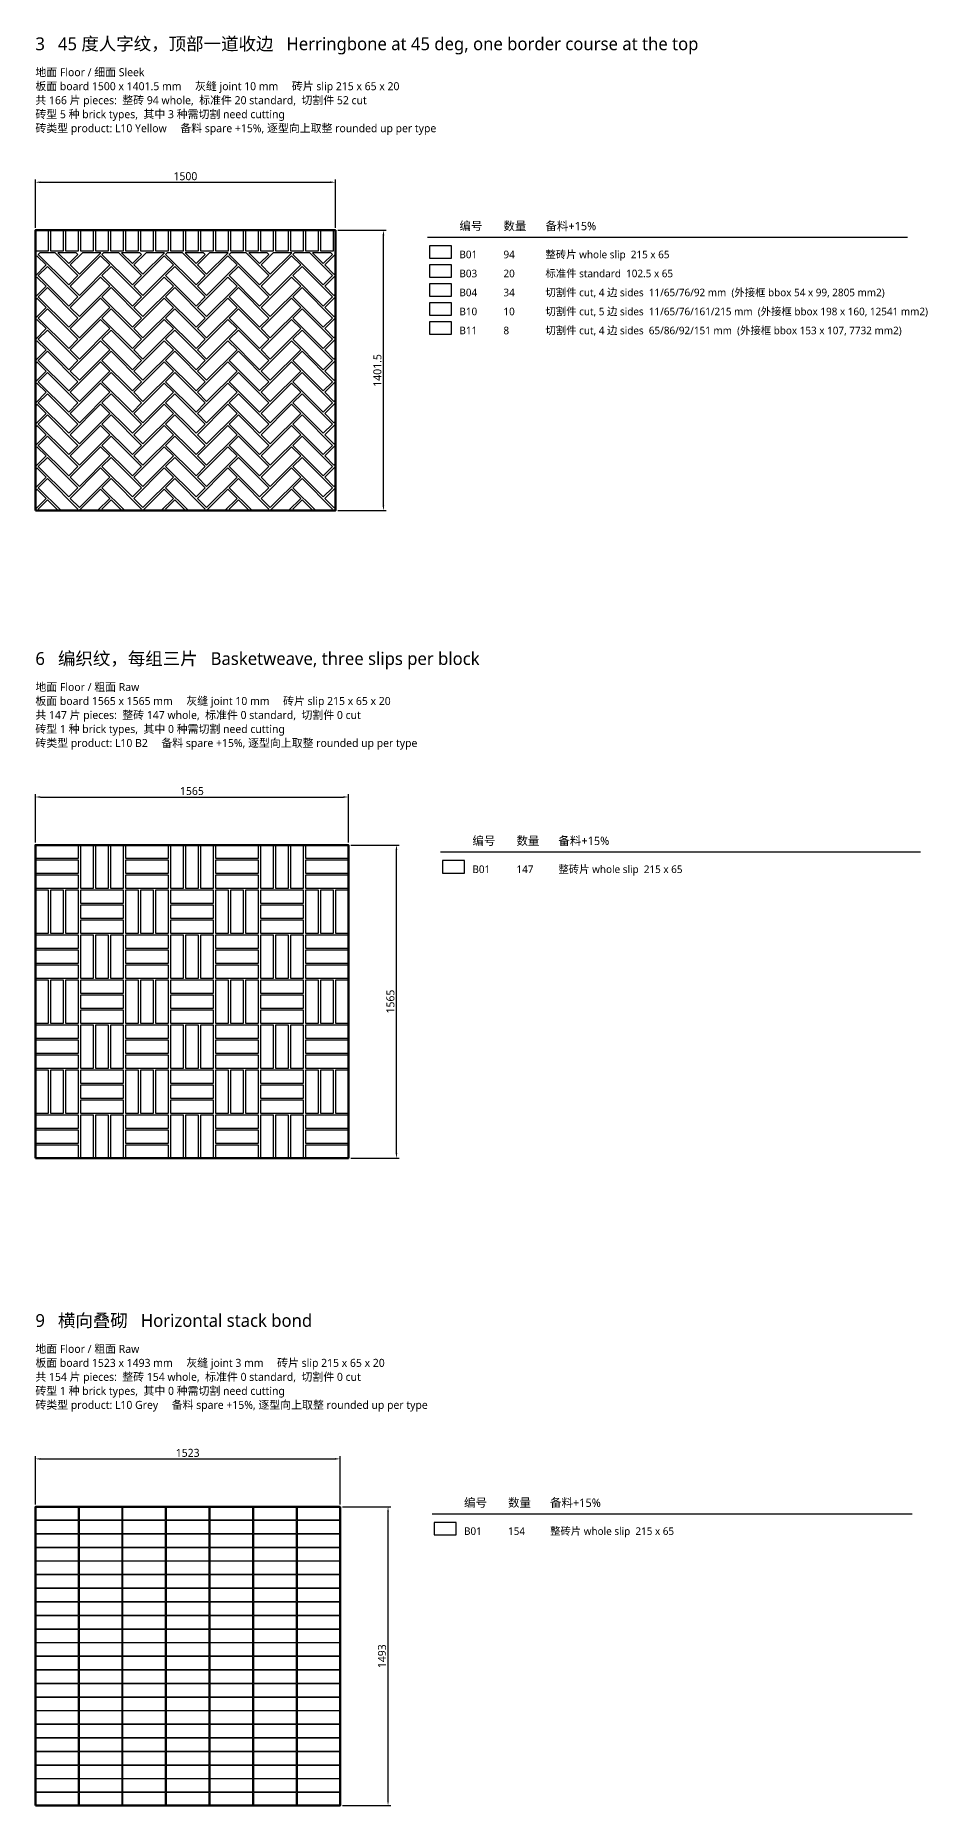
# Model space of a CAD drawing. Header units: millimetres. Extents: x 0 to 15127, y -6473 to 2464.
# Drawn here: x 10666 to 15127, y -6473 to 2375 of the extents above; entities that cross this region are included whole.
import ezdxf

# ---------------------------------------------------------------- set-up
doc = ezdxf.new("R2010")
doc.units = ezdxf.units.MM
for name, color, linetype in [('DIM', 8, 'Continuous'), ('PANEL', 7, 'Continuous'), ('TXT', 7, 'Continuous')]:
    doc.layers.add(name, color=color, linetype=linetype)
for name, color, linetype, true_color in [('P3_B01_WHOLE', 7, 'Continuous', 0xb9b7b0), ('P3_B03_STD', 7, 'Continuous', 0x4f7fb5), ('P3_B04_CUT', 7, 'Continuous', 0xe08a3c), ('P3_B10_CUT', 7, 'Continuous', 0x5fa864), ('P3_B11_CUT', 7, 'Continuous', 0xc0504d), ('P6_B01_WHOLE', 7, 'Continuous', 0xb9b7b0), ('P9_B01_WHOLE', 7, 'Continuous', 0xb9b7b0)]:
    doc.layers.add(name, color=color, linetype=linetype, true_color=true_color)
doc.styles.add('CN', font='msyh.ttc')
doc.dimstyles.new('MM', dxfattribs={"dimtxt": 40, "dimasz": 25, "dimexe": 14, "dimexo": 12, "dimgap": 10, "dimtad": 1, "dimdec": 1, "dimdsep": 46, "dimtxsty": 'CN', "dimcen": 2.5, "dimazin": 3, "dimtfac": 1, "dimtmove": 0, "dimatfit": 3})

msp = doc.modelspace()

# ---------------------------------------------------------------- linework, layer by layer
at = {"layer": 'P3_B01_WHOLE'}
for points in [[(11038.1, 1227.86), (10992.14, 1273.83), (10840.11, 1121.8), (10886.07, 1075.84)], [(11356.3, 1227.86), (11310.33, 1273.83), (11158.31, 1121.8), (11204.27, 1075.84)], [(11674.49, 1227.86), (11628.53, 1273.83), (11476.5, 1121.8), (11522.47, 1075.84)], [(11992.69, 1227.86), (11946.73, 1273.83), (11794.7, 1121.8), (11840.66, 1075.84)], [(12636.4, 1261.5), (12746.4, 1261.5), (12746.4, 1323.5), (12636.4, 1323.5)], [(10879, 1068.76), (10726.97, 1220.79), (10681.01, 1174.83), (10833.04, 1022.8)], [(11038.1, 1121.8), (10992.14, 1167.76), (10840.11, 1015.73), (10886.07, 969.77)], [(11197.2, 1068.76), (11045.17, 1220.79), (10999.21, 1174.83), (11151.23, 1022.8)], [(11356.3, 1121.8), (11310.33, 1167.76), (11158.31, 1015.73), (11204.27, 969.77)], [(11515.39, 1068.76), (11363.37, 1220.79), (11317.41, 1174.83), (11469.43, 1022.8)], [(11674.49, 1121.8), (11628.53, 1167.76), (11476.5, 1015.73), (11522.47, 969.77)], [(11833.59, 1068.76), (11681.57, 1220.79), (11635.6, 1174.83), (11787.63, 1022.8)], [(11992.69, 1121.8), (11946.73, 1167.76), (11794.7, 1015.73), (11840.66, 969.77)], [(12151.79, 1068.76), (11999.76, 1220.79), (11953.8, 1174.83), (12105.83, 1022.8)], [(10879, 962.7), (10726.97, 1114.73), (10681.01, 1068.76), (10833.04, 916.74)], [(11197.2, 962.7), (11045.17, 1114.73), (10999.21, 1068.76), (11151.23, 916.74)], [(11515.39, 962.7), (11363.37, 1114.73), (11317.41, 1068.76), (11469.43, 916.74)], [(11833.59, 962.7), (11681.57, 1114.73), (11635.6, 1068.76), (11787.63, 916.74)], [(12151.79, 962.7), (11999.76, 1114.73), (11953.8, 1068.76), (12105.83, 916.74)], [(10879, 856.63), (10726.97, 1008.66), (10681.01, 962.7), (10833.04, 810.67)], [(11038.1, 1015.73), (10992.14, 1061.69), (10840.11, 909.67), (10886.07, 863.7)], [(11197.2, 856.63), (11045.17, 1008.66), (10999.21, 962.7), (11151.23, 810.67)], [(11356.3, 1015.73), (11310.33, 1061.69), (11158.31, 909.67), (11204.27, 863.7)], [(11515.39, 856.63), (11363.37, 1008.66), (11317.41, 962.7), (11469.43, 810.67)], [(11674.49, 1015.73), (11628.53, 1061.69), (11476.5, 909.67), (11522.47, 863.7)], [(11833.59, 856.63), (11681.57, 1008.66), (11635.6, 962.7), (11787.63, 810.67)], [(11992.69, 1015.73), (11946.73, 1061.69), (11794.7, 909.67), (11840.66, 863.7)], [(12151.79, 856.63), (11999.76, 1008.66), (11953.8, 962.7), (12105.83, 810.67)], [(10879, 750.57), (10726.97, 902.59), (10681.01, 856.63), (10833.04, 704.6)], [(11038.1, 909.67), (10992.14, 955.63), (10840.11, 803.6), (10886.07, 757.64)], [(11197.2, 750.57), (11045.17, 902.59), (10999.21, 856.63), (11151.23, 704.6)], [(11356.3, 909.67), (11310.33, 955.63), (11158.31, 803.6), (11204.27, 757.64)], [(11515.39, 750.57), (11363.37, 902.59), (11317.41, 856.63), (11469.43, 704.6)], [(11674.49, 909.67), (11628.53, 955.63), (11476.5, 803.6), (11522.47, 757.64)], [(11833.59, 750.57), (11681.57, 902.59), (11635.6, 856.63), (11787.63, 704.6)], [(11992.69, 909.67), (11946.73, 955.63), (11794.7, 803.6), (11840.66, 757.64)], [(12151.79, 750.57), (11999.76, 902.59), (11953.8, 856.63), (12105.83, 704.6)], [(10879, 644.5), (10726.97, 796.53), (10681.01, 750.57), (10833.04, 598.54)], [(11038.1, 803.6), (10992.14, 849.56), (10840.11, 697.53), (10886.07, 651.57)], [(11197.2, 644.5), (11045.17, 796.53), (10999.21, 750.57), (11151.23, 598.54)], [(11356.3, 803.6), (11310.33, 849.56), (11158.31, 697.53), (11204.27, 651.57)], [(11515.39, 644.5), (11363.37, 796.53), (11317.41, 750.57), (11469.43, 598.54)], [(11674.49, 803.6), (11628.53, 849.56), (11476.5, 697.53), (11522.47, 651.57)], [(11833.59, 644.5), (11681.57, 796.53), (11635.6, 750.57), (11787.63, 598.54)], [(11992.69, 803.6), (11946.73, 849.56), (11794.7, 697.53), (11840.66, 651.57)], [(12151.79, 644.5), (11999.76, 796.53), (11953.8, 750.57), (12105.83, 598.54)], [(11038.1, 697.53), (10992.14, 743.49), (10840.11, 591.47), (10886.07, 545.51)], [(11356.3, 697.53), (11310.33, 743.49), (11158.31, 591.47), (11204.27, 545.51)], [(11674.49, 697.53), (11628.53, 743.49), (11476.5, 591.47), (11522.47, 545.51)], [(11992.69, 697.53), (11946.73, 743.49), (11794.7, 591.47), (11840.66, 545.51)], [(10879, 538.43), (10726.97, 690.46), (10681.01, 644.5), (10833.04, 492.47)], [(11038.1, 591.47), (10992.14, 637.43), (10840.11, 485.4), (10886.07, 439.44)], [(11197.2, 538.43), (11045.17, 690.46), (10999.21, 644.5), (11151.23, 492.47)], [(11356.3, 591.47), (11310.33, 637.43), (11158.31, 485.4), (11204.27, 439.44)], [(11515.39, 538.43), (11363.37, 690.46), (11317.41, 644.5), (11469.43, 492.47)], [(11674.49, 591.47), (11628.53, 637.43), (11476.5, 485.4), (11522.47, 439.44)], [(11833.59, 538.43), (11681.57, 690.46), (11635.6, 644.5), (11787.63, 492.47)], [(11992.69, 591.47), (11946.73, 637.43), (11794.7, 485.4), (11840.66, 439.44)], [(12151.79, 538.43), (11999.76, 690.46), (11953.8, 644.5), (12105.83, 492.47)], [(10879, 432.37), (10726.97, 584.4), (10681.01, 538.43), (10833.04, 386.41)], [(11038.1, 485.4), (10992.14, 531.36), (10840.11, 379.33), (10886.07, 333.37)], [(11197.2, 432.37), (11045.17, 584.4), (10999.21, 538.43), (11151.23, 386.41)], [(11356.3, 485.4), (11310.33, 531.36), (11158.31, 379.33), (11204.27, 333.37)], [(11515.39, 432.37), (11363.37, 584.4), (11317.41, 538.43), (11469.43, 386.41)], [(11674.49, 485.4), (11628.53, 531.36), (11476.5, 379.33), (11522.47, 333.37)], [(11833.59, 432.37), (11681.57, 584.4), (11635.6, 538.43), (11787.63, 386.41)], [(11992.69, 485.4), (11946.73, 531.36), (11794.7, 379.33), (11840.66, 333.37)], [(12151.79, 432.37), (11999.76, 584.4), (11953.8, 538.43), (12105.83, 386.41)], [(10879, 326.3), (10726.97, 478.33), (10681.01, 432.37), (10833.04, 280.34)], [(11197.2, 326.3), (11045.17, 478.33), (10999.21, 432.37), (11151.23, 280.34)], [(11515.39, 326.3), (11363.37, 478.33), (11317.41, 432.37), (11469.43, 280.34)], [(11833.59, 326.3), (11681.57, 478.33), (11635.6, 432.37), (11787.63, 280.34)], [(12151.79, 326.3), (11999.76, 478.33), (11953.8, 432.37), (12105.83, 280.34)], [(10879, 220.24), (10726.97, 372.26), (10681.01, 326.3), (10833.04, 174.27)], [(11038.1, 379.33), (10992.14, 425.3), (10840.11, 273.27), (10886.07, 227.31)], [(11197.2, 220.24), (11045.17, 372.26), (10999.21, 326.3), (11151.23, 174.27)], [(11356.3, 379.33), (11310.33, 425.3), (11158.31, 273.27), (11204.27, 227.31)], [(11515.39, 220.24), (11363.37, 372.26), (11317.41, 326.3), (11469.43, 174.27)], [(11674.49, 379.33), (11628.53, 425.3), (11476.5, 273.27), (11522.47, 227.31)], [(11833.59, 220.24), (11681.57, 372.26), (11635.6, 326.3), (11787.63, 174.27)], [(11992.69, 379.33), (11946.73, 425.3), (11794.7, 273.27), (11840.66, 227.31)], [(12151.79, 220.24), (11999.76, 372.26), (11953.8, 326.3), (12105.83, 174.27)], [(10879, 114.17), (10726.97, 266.2), (10681.01, 220.24), (10833.04, 68.21)], [(11038.1, 273.27), (10992.14, 319.23), (10840.11, 167.2), (10886.07, 121.24)], [(11197.2, 114.17), (11045.17, 266.2), (10999.21, 220.24), (11151.23, 68.21)], [(11356.3, 273.27), (11310.33, 319.23), (11158.31, 167.2), (11204.27, 121.24)], [(11515.39, 114.17), (11363.37, 266.2), (11317.41, 220.24), (11469.43, 68.21)], [(11674.49, 273.27), (11628.53, 319.23), (11476.5, 167.2), (11522.47, 121.24)], [(11833.59, 114.17), (11681.57, 266.2), (11635.6, 220.24), (11787.63, 68.21)], [(11992.69, 273.27), (11946.73, 319.23), (11794.7, 167.2), (11840.66, 121.24)], [(12151.79, 114.17), (11999.76, 266.2), (11953.8, 220.24), (12105.83, 68.21)], [(11038.1, 167.2), (10992.14, 213.16), (10840.11, 61.14), (10886.07, 15.17)], [(11356.3, 167.2), (11310.33, 213.16), (11158.31, 61.14), (11204.27, 15.17)], [(11674.49, 167.2), (11628.53, 213.16), (11476.5, 61.14), (11522.47, 15.17)], [(11992.69, 167.2), (11946.73, 213.16), (11794.7, 61.14), (11840.66, 15.17)]]:
    msp.add_lwpolyline(points, close=True, dxfattribs=at)
at = {"layer": 'P3_B03_STD'}
for points in [[(10666.4, 1299), (10731.4, 1299), (10731.4, 1401.5), (10666.4, 1401.5)], [(10741.4, 1299), (10806.4, 1299), (10806.4, 1401.5), (10741.4, 1401.5)], [(10816.4, 1299), (10881.4, 1299), (10881.4, 1401.5), (10816.4, 1401.5)], [(10891.4, 1299), (10956.4, 1299), (10956.4, 1401.5), (10891.4, 1401.5)], [(10966.4, 1299), (11031.4, 1299), (11031.4, 1401.5), (10966.4, 1401.5)], [(11041.4, 1299), (11106.4, 1299), (11106.4, 1401.5), (11041.4, 1401.5)], [(11116.4, 1299), (11181.4, 1299), (11181.4, 1401.5), (11116.4, 1401.5)], [(11191.4, 1299), (11256.4, 1299), (11256.4, 1401.5), (11191.4, 1401.5)], [(11266.4, 1299), (11331.4, 1299), (11331.4, 1401.5), (11266.4, 1401.5)], [(11341.4, 1299), (11406.4, 1299), (11406.4, 1401.5), (11341.4, 1401.5)], [(11416.4, 1299), (11481.4, 1299), (11481.4, 1401.5), (11416.4, 1401.5)], [(11491.4, 1299), (11556.4, 1299), (11556.4, 1401.5), (11491.4, 1401.5)], [(11566.4, 1299), (11631.4, 1299), (11631.4, 1401.5), (11566.4, 1401.5)], [(11641.4, 1299), (11706.4, 1299), (11706.4, 1401.5), (11641.4, 1401.5)], [(11716.4, 1299), (11781.4, 1299), (11781.4, 1401.5), (11716.4, 1401.5)], [(11791.4, 1299), (11856.4, 1299), (11856.4, 1401.5), (11791.4, 1401.5)], [(11866.4, 1299), (11931.4, 1299), (11931.4, 1401.5), (11866.4, 1401.5)], [(11941.4, 1299), (12006.4, 1299), (12006.4, 1401.5), (11941.4, 1401.5)], [(12016.4, 1299), (12081.4, 1299), (12081.4, 1401.5), (12016.4, 1401.5)], [(12091.4, 1299), (12156.4, 1299), (12156.4, 1401.5), (12091.4, 1401.5)], [(12636.4, 1166.5), (12746.4, 1166.5), (12746.4, 1228.5), (12636.4, 1228.5)]]:
    msp.add_lwpolyline(points, close=True, dxfattribs=at)
at = {"layer": 'P3_B04_CUT'}
for points in [[(10666.4, 1174.36), (10719.9, 1227.86), (10673.94, 1273.83), (10666.4, 1266.29)], [(10879, 1280.9), (10870.89, 1289), (10778.97, 1289), (10833.04, 1234.93)], [(11197.2, 1280.9), (11189.09, 1289), (11097.17, 1289), (11151.23, 1234.93)], [(11515.39, 1280.9), (11507.29, 1289), (11415.37, 1289), (11469.43, 1234.93)], [(11833.59, 1280.9), (11825.49, 1289), (11733.57, 1289), (11787.63, 1234.93)], [(12151.79, 1280.9), (12143.69, 1289), (12051.76, 1289), (12105.83, 1234.93)], [(12166.4, 1189.44), (12166.4, 1281.36), (12112.9, 1227.86), (12158.86, 1181.9)], [(10666.4, 1068.3), (10719.9, 1121.8), (10673.94, 1167.76), (10666.4, 1160.22)], [(12166.4, 1083.37), (12166.4, 1175.3), (12112.9, 1121.8), (12158.86, 1075.84)], [(12166.4, 977.31), (12166.4, 1069.23), (12112.9, 1015.73), (12158.86, 969.77)], [(12636.4, 1071.5), (12746.4, 1071.5), (12746.4, 1133.5), (12636.4, 1133.5)], [(10666.4, 962.23), (10719.9, 1015.73), (10673.94, 1061.69), (10666.4, 1054.16)], [(10666.4, 856.17), (10719.9, 909.67), (10673.94, 955.63), (10666.4, 948.09)], [(12166.4, 871.24), (12166.4, 963.16), (12112.9, 909.67), (12158.86, 863.7)], [(10666.4, 750.1), (10719.9, 803.6), (10673.94, 849.56), (10666.4, 842.02)], [(12166.4, 765.17), (12166.4, 857.1), (12112.9, 803.6), (12158.86, 757.64)], [(10666.4, 644.03), (10719.9, 697.53), (10673.94, 743.49), (10666.4, 735.96)], [(12166.4, 659.11), (12166.4, 751.03), (12112.9, 697.53), (12158.86, 651.57)], [(10666.4, 537.97), (10719.9, 591.47), (10673.94, 637.43), (10666.4, 629.89)], [(12166.4, 553.04), (12166.4, 644.97), (12112.9, 591.47), (12158.86, 545.51)], [(10666.4, 431.9), (10719.9, 485.4), (10673.94, 531.36), (10666.4, 523.83)], [(12166.4, 446.98), (12166.4, 538.9), (12112.9, 485.4), (12158.86, 439.44)], [(10666.4, 325.84), (10719.9, 379.33), (10673.94, 425.3), (10666.4, 417.76)], [(12166.4, 340.91), (12166.4, 432.83), (12112.9, 379.33), (12158.86, 333.37)], [(10666.4, 219.77), (10719.9, 273.27), (10673.94, 319.23), (10666.4, 311.69)], [(12166.4, 234.84), (12166.4, 326.77), (12112.9, 273.27), (12158.86, 227.31)], [(10666.4, 113.7), (10719.9, 167.2), (10673.94, 213.16), (10666.4, 205.63)], [(12166.4, 128.78), (12166.4, 220.7), (12112.9, 167.2), (12158.86, 121.24)], [(10666.4, 7.64), (10719.9, 61.14), (10673.94, 107.1), (10666.4, 99.56)], [(12166.4, 22.71), (12166.4, 114.64), (12112.9, 61.14), (12158.86, 15.17)], [(10781.04, 0), (10726.97, 54.07), (10681.01, 8.1), (10689.11, 0)], [(11099.23, 0), (11045.17, 54.07), (10999.21, 8.1), (11007.31, 0)], [(11417.43, 0), (11363.37, 54.07), (11317.41, 8.1), (11325.51, 0)], [(11735.63, 0), (11681.57, 54.07), (11635.6, 8.1), (11643.71, 0)], [(12053.83, 0), (11999.76, 54.07), (11953.8, 8.1), (11961.91, 0)]]:
    msp.add_lwpolyline(points, close=True, dxfattribs=at)
at = {"layer": 'P3_B10_CUT'}
for points in [[(10879, 1174.83), (10764.83, 1289), (10689.11, 1289), (10681.01, 1280.9), (10833.04, 1128.87)], [(11197.2, 1174.83), (11083.03, 1289), (11007.31, 1289), (10999.21, 1280.9), (11151.23, 1128.87)], [(11515.39, 1174.83), (11401.23, 1289), (11325.51, 1289), (11317.41, 1280.9), (11469.43, 1128.87)], [(11833.59, 1174.83), (11719.42, 1289), (11643.71, 1289), (11635.6, 1280.9), (11787.63, 1128.87)], [(12151.79, 1174.83), (12037.62, 1289), (11961.91, 1289), (11953.8, 1280.9), (12105.83, 1128.87)], [(12636.4, 976.5), (12746.4, 976.5), (12746.4, 1038.5), (12636.4, 1038.5)], [(10870.89, 0), (10879, 8.1), (10726.97, 160.13), (10681.01, 114.17), (10795.18, 0)], [(11189.09, 0), (11197.2, 8.1), (11045.17, 160.13), (10999.21, 114.17), (11113.38, 0)], [(11507.29, 0), (11515.39, 8.1), (11363.37, 160.13), (11317.41, 114.17), (11431.57, 0)], [(11825.49, 0), (11833.59, 8.1), (11681.57, 160.13), (11635.6, 114.17), (11749.77, 0)], [(12143.69, 0), (12151.79, 8.1), (11999.76, 160.13), (11953.8, 114.17), (12067.97, 0)]]:
    msp.add_lwpolyline(points, close=True, dxfattribs=at)
at = {"layer": 'P3_B11_CUT'}
for points in [[(10993.17, 1289), (10901.24, 1289), (10840.11, 1227.86), (10886.07, 1181.9)], [(11311.37, 1289), (11219.44, 1289), (11158.31, 1227.86), (11204.27, 1181.9)], [(11629.56, 1289), (11537.64, 1289), (11476.5, 1227.86), (11522.47, 1181.9)], [(11947.76, 1289), (11855.84, 1289), (11794.7, 1227.86), (11840.66, 1181.9)], [(12636.4, 881.5), (12746.4, 881.5), (12746.4, 943.5), (12636.4, 943.5)], [(10976.96, 0), (11038.1, 61.14), (10992.14, 107.1), (10885.04, 0)], [(11295.16, 0), (11356.3, 61.14), (11310.33, 107.1), (11203.24, 0)], [(11613.36, 0), (11674.49, 61.14), (11628.53, 107.1), (11521.43, 0)], [(11931.56, 0), (11992.69, 61.14), (11946.73, 107.1), (11839.63, 0)]]:
    msp.add_lwpolyline(points, close=True, dxfattribs=at)
at = {"layer": 'P6_B01_WHOLE'}
for points in [[(10666.4, -1736.5), (10881.4, -1736.5), (10881.4, -1671.5), (10666.4, -1671.5)], [(10891.4, -1886.5), (10956.4, -1886.5), (10956.4, -1671.5), (10891.4, -1671.5)], [(10966.4, -1886.5), (11031.4, -1886.5), (11031.4, -1671.5), (10966.4, -1671.5)], [(11041.4, -1886.5), (11106.4, -1886.5), (11106.4, -1671.5), (11041.4, -1671.5)], [(11116.4, -1736.5), (11331.4, -1736.5), (11331.4, -1671.5), (11116.4, -1671.5)], [(11341.4, -1886.5), (11406.4, -1886.5), (11406.4, -1671.5), (11341.4, -1671.5)], [(11416.4, -1886.5), (11481.4, -1886.5), (11481.4, -1671.5), (11416.4, -1671.5)], [(11491.4, -1886.5), (11556.4, -1886.5), (11556.4, -1671.5), (11491.4, -1671.5)], [(11566.4, -1736.5), (11781.4, -1736.5), (11781.4, -1671.5), (11566.4, -1671.5)], [(11791.4, -1886.5), (11856.4, -1886.5), (11856.4, -1671.5), (11791.4, -1671.5)], [(11866.4, -1886.5), (11931.4, -1886.5), (11931.4, -1671.5), (11866.4, -1671.5)], [(11941.4, -1886.5), (12006.4, -1886.5), (12006.4, -1671.5), (11941.4, -1671.5)], [(12016.4, -1736.5), (12231.4, -1736.5), (12231.4, -1671.5), (12016.4, -1671.5)], [(10666.4, -1811.5), (10881.4, -1811.5), (10881.4, -1746.5), (10666.4, -1746.5)], [(11116.4, -1811.5), (11331.4, -1811.5), (11331.4, -1746.5), (11116.4, -1746.5)], [(11566.4, -1811.5), (11781.4, -1811.5), (11781.4, -1746.5), (11566.4, -1746.5)], [(12016.4, -1811.5), (12231.4, -1811.5), (12231.4, -1746.5), (12016.4, -1746.5)], [(12701.4, -1811.5), (12811.4, -1811.5), (12811.4, -1749.5), (12701.4, -1749.5)], [(10666.4, -1886.5), (10881.4, -1886.5), (10881.4, -1821.5), (10666.4, -1821.5)], [(11116.4, -1886.5), (11331.4, -1886.5), (11331.4, -1821.5), (11116.4, -1821.5)], [(11566.4, -1886.5), (11781.4, -1886.5), (11781.4, -1821.5), (11566.4, -1821.5)], [(12016.4, -1886.5), (12231.4, -1886.5), (12231.4, -1821.5), (12016.4, -1821.5)], [(10666.4, -2111.5), (10731.4, -2111.5), (10731.4, -1896.5), (10666.4, -1896.5)], [(10741.4, -2111.5), (10806.4, -2111.5), (10806.4, -1896.5), (10741.4, -1896.5)], [(10816.4, -2111.5), (10881.4, -2111.5), (10881.4, -1896.5), (10816.4, -1896.5)], [(10891.4, -1961.5), (11106.4, -1961.5), (11106.4, -1896.5), (10891.4, -1896.5)], [(11116.4, -2111.5), (11181.4, -2111.5), (11181.4, -1896.5), (11116.4, -1896.5)], [(11191.4, -2111.5), (11256.4, -2111.5), (11256.4, -1896.5), (11191.4, -1896.5)], [(11266.4, -2111.5), (11331.4, -2111.5), (11331.4, -1896.5), (11266.4, -1896.5)], [(11341.4, -1961.5), (11556.4, -1961.5), (11556.4, -1896.5), (11341.4, -1896.5)], [(11566.4, -2111.5), (11631.4, -2111.5), (11631.4, -1896.5), (11566.4, -1896.5)], [(11641.4, -2111.5), (11706.4, -2111.5), (11706.4, -1896.5), (11641.4, -1896.5)], [(11716.4, -2111.5), (11781.4, -2111.5), (11781.4, -1896.5), (11716.4, -1896.5)], [(11791.4, -1961.5), (12006.4, -1961.5), (12006.4, -1896.5), (11791.4, -1896.5)], [(12016.4, -2111.5), (12081.4, -2111.5), (12081.4, -1896.5), (12016.4, -1896.5)], [(12091.4, -2111.5), (12156.4, -2111.5), (12156.4, -1896.5), (12091.4, -1896.5)], [(12166.4, -2111.5), (12231.4, -2111.5), (12231.4, -1896.5), (12166.4, -1896.5)], [(10891.4, -2036.5), (11106.4, -2036.5), (11106.4, -1971.5), (10891.4, -1971.5)], [(11341.4, -2036.5), (11556.4, -2036.5), (11556.4, -1971.5), (11341.4, -1971.5)], [(11791.4, -2036.5), (12006.4, -2036.5), (12006.4, -1971.5), (11791.4, -1971.5)], [(10666.4, -2186.5), (10881.4, -2186.5), (10881.4, -2121.5), (10666.4, -2121.5)], [(10891.4, -2111.5), (11106.4, -2111.5), (11106.4, -2046.5), (10891.4, -2046.5)], [(10891.4, -2336.5), (10956.4, -2336.5), (10956.4, -2121.5), (10891.4, -2121.5)], [(10966.4, -2336.5), (11031.4, -2336.5), (11031.4, -2121.5), (10966.4, -2121.5)], [(11041.4, -2336.5), (11106.4, -2336.5), (11106.4, -2121.5), (11041.4, -2121.5)], [(11116.4, -2186.5), (11331.4, -2186.5), (11331.4, -2121.5), (11116.4, -2121.5)], [(11341.4, -2111.5), (11556.4, -2111.5), (11556.4, -2046.5), (11341.4, -2046.5)], [(11341.4, -2336.5), (11406.4, -2336.5), (11406.4, -2121.5), (11341.4, -2121.5)], [(11416.4, -2336.5), (11481.4, -2336.5), (11481.4, -2121.5), (11416.4, -2121.5)], [(11491.4, -2336.5), (11556.4, -2336.5), (11556.4, -2121.5), (11491.4, -2121.5)], [(11566.4, -2186.5), (11781.4, -2186.5), (11781.4, -2121.5), (11566.4, -2121.5)], [(11791.4, -2111.5), (12006.4, -2111.5), (12006.4, -2046.5), (11791.4, -2046.5)], [(11791.4, -2336.5), (11856.4, -2336.5), (11856.4, -2121.5), (11791.4, -2121.5)], [(11866.4, -2336.5), (11931.4, -2336.5), (11931.4, -2121.5), (11866.4, -2121.5)], [(11941.4, -2336.5), (12006.4, -2336.5), (12006.4, -2121.5), (11941.4, -2121.5)], [(12016.4, -2186.5), (12231.4, -2186.5), (12231.4, -2121.5), (12016.4, -2121.5)], [(10666.4, -2261.5), (10881.4, -2261.5), (10881.4, -2196.5), (10666.4, -2196.5)], [(11116.4, -2261.5), (11331.4, -2261.5), (11331.4, -2196.5), (11116.4, -2196.5)], [(11566.4, -2261.5), (11781.4, -2261.5), (11781.4, -2196.5), (11566.4, -2196.5)], [(12016.4, -2261.5), (12231.4, -2261.5), (12231.4, -2196.5), (12016.4, -2196.5)], [(10666.4, -2336.5), (10881.4, -2336.5), (10881.4, -2271.5), (10666.4, -2271.5)], [(11116.4, -2336.5), (11331.4, -2336.5), (11331.4, -2271.5), (11116.4, -2271.5)], [(11566.4, -2336.5), (11781.4, -2336.5), (11781.4, -2271.5), (11566.4, -2271.5)], [(12016.4, -2336.5), (12231.4, -2336.5), (12231.4, -2271.5), (12016.4, -2271.5)], [(10666.4, -2561.5), (10731.4, -2561.5), (10731.4, -2346.5), (10666.4, -2346.5)], [(10741.4, -2561.5), (10806.4, -2561.5), (10806.4, -2346.5), (10741.4, -2346.5)], [(10816.4, -2561.5), (10881.4, -2561.5), (10881.4, -2346.5), (10816.4, -2346.5)], [(10891.4, -2411.5), (11106.4, -2411.5), (11106.4, -2346.5), (10891.4, -2346.5)], [(11116.4, -2561.5), (11181.4, -2561.5), (11181.4, -2346.5), (11116.4, -2346.5)], [(11191.4, -2561.5), (11256.4, -2561.5), (11256.4, -2346.5), (11191.4, -2346.5)], [(11266.4, -2561.5), (11331.4, -2561.5), (11331.4, -2346.5), (11266.4, -2346.5)], [(11341.4, -2411.5), (11556.4, -2411.5), (11556.4, -2346.5), (11341.4, -2346.5)], [(11566.4, -2561.5), (11631.4, -2561.5), (11631.4, -2346.5), (11566.4, -2346.5)], [(11641.4, -2561.5), (11706.4, -2561.5), (11706.4, -2346.5), (11641.4, -2346.5)], [(11716.4, -2561.5), (11781.4, -2561.5), (11781.4, -2346.5), (11716.4, -2346.5)], [(11791.4, -2411.5), (12006.4, -2411.5), (12006.4, -2346.5), (11791.4, -2346.5)], [(12016.4, -2561.5), (12081.4, -2561.5), (12081.4, -2346.5), (12016.4, -2346.5)], [(12091.4, -2561.5), (12156.4, -2561.5), (12156.4, -2346.5), (12091.4, -2346.5)], [(12166.4, -2561.5), (12231.4, -2561.5), (12231.4, -2346.5), (12166.4, -2346.5)], [(10891.4, -2486.5), (11106.4, -2486.5), (11106.4, -2421.5), (10891.4, -2421.5)], [(11341.4, -2486.5), (11556.4, -2486.5), (11556.4, -2421.5), (11341.4, -2421.5)], [(11791.4, -2486.5), (12006.4, -2486.5), (12006.4, -2421.5), (11791.4, -2421.5)], [(10891.4, -2561.5), (11106.4, -2561.5), (11106.4, -2496.5), (10891.4, -2496.5)], [(11341.4, -2561.5), (11556.4, -2561.5), (11556.4, -2496.5), (11341.4, -2496.5)], [(11791.4, -2561.5), (12006.4, -2561.5), (12006.4, -2496.5), (11791.4, -2496.5)], [(10666.4, -2636.5), (10881.4, -2636.5), (10881.4, -2571.5), (10666.4, -2571.5)], [(10666.4, -2711.5), (10881.4, -2711.5), (10881.4, -2646.5), (10666.4, -2646.5)], [(10891.4, -2786.5), (10956.4, -2786.5), (10956.4, -2571.5), (10891.4, -2571.5)], [(10966.4, -2786.5), (11031.4, -2786.5), (11031.4, -2571.5), (10966.4, -2571.5)], [(11041.4, -2786.5), (11106.4, -2786.5), (11106.4, -2571.5), (11041.4, -2571.5)], [(11116.4, -2636.5), (11331.4, -2636.5), (11331.4, -2571.5), (11116.4, -2571.5)], [(11116.4, -2711.5), (11331.4, -2711.5), (11331.4, -2646.5), (11116.4, -2646.5)], [(11341.4, -2786.5), (11406.4, -2786.5), (11406.4, -2571.5), (11341.4, -2571.5)], [(11416.4, -2786.5), (11481.4, -2786.5), (11481.4, -2571.5), (11416.4, -2571.5)], [(11491.4, -2786.5), (11556.4, -2786.5), (11556.4, -2571.5), (11491.4, -2571.5)], [(11566.4, -2636.5), (11781.4, -2636.5), (11781.4, -2571.5), (11566.4, -2571.5)], [(11566.4, -2711.5), (11781.4, -2711.5), (11781.4, -2646.5), (11566.4, -2646.5)], [(11791.4, -2786.5), (11856.4, -2786.5), (11856.4, -2571.5), (11791.4, -2571.5)], [(11866.4, -2786.5), (11931.4, -2786.5), (11931.4, -2571.5), (11866.4, -2571.5)], [(11941.4, -2786.5), (12006.4, -2786.5), (12006.4, -2571.5), (11941.4, -2571.5)], [(12016.4, -2636.5), (12231.4, -2636.5), (12231.4, -2571.5), (12016.4, -2571.5)], [(12016.4, -2711.5), (12231.4, -2711.5), (12231.4, -2646.5), (12016.4, -2646.5)], [(10666.4, -2786.5), (10881.4, -2786.5), (10881.4, -2721.5), (10666.4, -2721.5)], [(11116.4, -2786.5), (11331.4, -2786.5), (11331.4, -2721.5), (11116.4, -2721.5)], [(11566.4, -2786.5), (11781.4, -2786.5), (11781.4, -2721.5), (11566.4, -2721.5)], [(12016.4, -2786.5), (12231.4, -2786.5), (12231.4, -2721.5), (12016.4, -2721.5)], [(10666.4, -3011.5), (10731.4, -3011.5), (10731.4, -2796.5), (10666.4, -2796.5)], [(10741.4, -3011.5), (10806.4, -3011.5), (10806.4, -2796.5), (10741.4, -2796.5)], [(10816.4, -3011.5), (10881.4, -3011.5), (10881.4, -2796.5), (10816.4, -2796.5)], [(10891.4, -2861.5), (11106.4, -2861.5), (11106.4, -2796.5), (10891.4, -2796.5)], [(11116.4, -3011.5), (11181.4, -3011.5), (11181.4, -2796.5), (11116.4, -2796.5)], [(11191.4, -3011.5), (11256.4, -3011.5), (11256.4, -2796.5), (11191.4, -2796.5)], [(11266.4, -3011.5), (11331.4, -3011.5), (11331.4, -2796.5), (11266.4, -2796.5)], [(11341.4, -2861.5), (11556.4, -2861.5), (11556.4, -2796.5), (11341.4, -2796.5)], [(11566.4, -3011.5), (11631.4, -3011.5), (11631.4, -2796.5), (11566.4, -2796.5)], [(11641.4, -3011.5), (11706.4, -3011.5), (11706.4, -2796.5), (11641.4, -2796.5)], [(11716.4, -3011.5), (11781.4, -3011.5), (11781.4, -2796.5), (11716.4, -2796.5)], [(11791.4, -2861.5), (12006.4, -2861.5), (12006.4, -2796.5), (11791.4, -2796.5)], [(12016.4, -3011.5), (12081.4, -3011.5), (12081.4, -2796.5), (12016.4, -2796.5)], [(12091.4, -3011.5), (12156.4, -3011.5), (12156.4, -2796.5), (12091.4, -2796.5)], [(12166.4, -3011.5), (12231.4, -3011.5), (12231.4, -2796.5), (12166.4, -2796.5)], [(10891.4, -2936.5), (11106.4, -2936.5), (11106.4, -2871.5), (10891.4, -2871.5)], [(11341.4, -2936.5), (11556.4, -2936.5), (11556.4, -2871.5), (11341.4, -2871.5)], [(11791.4, -2936.5), (12006.4, -2936.5), (12006.4, -2871.5), (11791.4, -2871.5)], [(10891.4, -3011.5), (11106.4, -3011.5), (11106.4, -2946.5), (10891.4, -2946.5)], [(11341.4, -3011.5), (11556.4, -3011.5), (11556.4, -2946.5), (11341.4, -2946.5)], [(11791.4, -3011.5), (12006.4, -3011.5), (12006.4, -2946.5), (11791.4, -2946.5)], [(10666.4, -3086.5), (10881.4, -3086.5), (10881.4, -3021.5), (10666.4, -3021.5)], [(10666.4, -3161.5), (10881.4, -3161.5), (10881.4, -3096.5), (10666.4, -3096.5)], [(10891.4, -3236.5), (10956.4, -3236.5), (10956.4, -3021.5), (10891.4, -3021.5)], [(10966.4, -3236.5), (11031.4, -3236.5), (11031.4, -3021.5), (10966.4, -3021.5)], [(11041.4, -3236.5), (11106.4, -3236.5), (11106.4, -3021.5), (11041.4, -3021.5)], [(11116.4, -3086.5), (11331.4, -3086.5), (11331.4, -3021.5), (11116.4, -3021.5)], [(11116.4, -3161.5), (11331.4, -3161.5), (11331.4, -3096.5), (11116.4, -3096.5)], [(11341.4, -3236.5), (11406.4, -3236.5), (11406.4, -3021.5), (11341.4, -3021.5)], [(11416.4, -3236.5), (11481.4, -3236.5), (11481.4, -3021.5), (11416.4, -3021.5)], [(11491.4, -3236.5), (11556.4, -3236.5), (11556.4, -3021.5), (11491.4, -3021.5)], [(11566.4, -3086.5), (11781.4, -3086.5), (11781.4, -3021.5), (11566.4, -3021.5)], [(11566.4, -3161.5), (11781.4, -3161.5), (11781.4, -3096.5), (11566.4, -3096.5)], [(11791.4, -3236.5), (11856.4, -3236.5), (11856.4, -3021.5), (11791.4, -3021.5)], [(11866.4, -3236.5), (11931.4, -3236.5), (11931.4, -3021.5), (11866.4, -3021.5)], [(11941.4, -3236.5), (12006.4, -3236.5), (12006.4, -3021.5), (11941.4, -3021.5)], [(12016.4, -3086.5), (12231.4, -3086.5), (12231.4, -3021.5), (12016.4, -3021.5)], [(12016.4, -3161.5), (12231.4, -3161.5), (12231.4, -3096.5), (12016.4, -3096.5)], [(10666.4, -3236.5), (10881.4, -3236.5), (10881.4, -3171.5), (10666.4, -3171.5)], [(11116.4, -3236.5), (11331.4, -3236.5), (11331.4, -3171.5), (11116.4, -3171.5)], [(11566.4, -3236.5), (11781.4, -3236.5), (11781.4, -3171.5), (11566.4, -3171.5)], [(12016.4, -3236.5), (12231.4, -3236.5), (12231.4, -3171.5), (12016.4, -3171.5)]]:
    msp.add_lwpolyline(points, close=True, dxfattribs=at)
at = {"layer": 'P9_B01_WHOLE'}
for points in [[(10666.4, -5045), (10881.4, -5045), (10881.4, -4980), (10666.4, -4980)], [(10884.4, -5045), (11099.4, -5045), (11099.4, -4980), (10884.4, -4980)], [(11102.4, -5045), (11317.4, -5045), (11317.4, -4980), (11102.4, -4980)], [(11320.4, -5045), (11535.4, -5045), (11535.4, -4980), (11320.4, -4980)], [(11538.4, -5045), (11753.4, -5045), (11753.4, -4980), (11538.4, -4980)], [(11756.4, -5045), (11971.4, -5045), (11971.4, -4980), (11756.4, -4980)], [(11974.4, -5045), (12189.4, -5045), (12189.4, -4980), (11974.4, -4980)], [(10666.4, -5113), (10881.4, -5113), (10881.4, -5048), (10666.4, -5048)], [(10666.4, -5181), (10881.4, -5181), (10881.4, -5116), (10666.4, -5116)], [(10884.4, -5113), (11099.4, -5113), (11099.4, -5048), (10884.4, -5048)], [(10884.4, -5181), (11099.4, -5181), (11099.4, -5116), (10884.4, -5116)], [(11102.4, -5113), (11317.4, -5113), (11317.4, -5048), (11102.4, -5048)], [(11102.4, -5181), (11317.4, -5181), (11317.4, -5116), (11102.4, -5116)], [(11320.4, -5113), (11535.4, -5113), (11535.4, -5048), (11320.4, -5048)], [(11320.4, -5181), (11535.4, -5181), (11535.4, -5116), (11320.4, -5116)], [(11538.4, -5113), (11753.4, -5113), (11753.4, -5048), (11538.4, -5048)], [(11538.4, -5181), (11753.4, -5181), (11753.4, -5116), (11538.4, -5116)], [(11756.4, -5113), (11971.4, -5113), (11971.4, -5048), (11756.4, -5048)], [(11756.4, -5181), (11971.4, -5181), (11971.4, -5116), (11756.4, -5116)], [(11974.4, -5113), (12189.4, -5113), (12189.4, -5048), (11974.4, -5048)], [(11974.4, -5181), (12189.4, -5181), (12189.4, -5116), (11974.4, -5116)], [(12659.4, -5120), (12769.4, -5120), (12769.4, -5058), (12659.4, -5058)], [(10666.4, -5249), (10881.4, -5249), (10881.4, -5184), (10666.4, -5184)], [(10884.4, -5249), (11099.4, -5249), (11099.4, -5184), (10884.4, -5184)], [(11102.4, -5249), (11317.4, -5249), (11317.4, -5184), (11102.4, -5184)], [(11320.4, -5249), (11535.4, -5249), (11535.4, -5184), (11320.4, -5184)], [(11538.4, -5249), (11753.4, -5249), (11753.4, -5184), (11538.4, -5184)], [(11756.4, -5249), (11971.4, -5249), (11971.4, -5184), (11756.4, -5184)], [(11974.4, -5249), (12189.4, -5249), (12189.4, -5184), (11974.4, -5184)], [(10666.4, -5317), (10881.4, -5317), (10881.4, -5252), (10666.4, -5252)], [(10884.4, -5317), (11099.4, -5317), (11099.4, -5252), (10884.4, -5252)], [(11102.4, -5317), (11317.4, -5317), (11317.4, -5252), (11102.4, -5252)], [(11320.4, -5317), (11535.4, -5317), (11535.4, -5252), (11320.4, -5252)], [(11538.4, -5317), (11753.4, -5317), (11753.4, -5252), (11538.4, -5252)], [(11756.4, -5317), (11971.4, -5317), (11971.4, -5252), (11756.4, -5252)], [(11974.4, -5317), (12189.4, -5317), (12189.4, -5252), (11974.4, -5252)], [(10666.4, -5385), (10881.4, -5385), (10881.4, -5320), (10666.4, -5320)], [(10666.4, -5453), (10881.4, -5453), (10881.4, -5388), (10666.4, -5388)], [(10884.4, -5385), (11099.4, -5385), (11099.4, -5320), (10884.4, -5320)], [(10884.4, -5453), (11099.4, -5453), (11099.4, -5388), (10884.4, -5388)], [(11102.4, -5385), (11317.4, -5385), (11317.4, -5320), (11102.4, -5320)], [(11102.4, -5453), (11317.4, -5453), (11317.4, -5388), (11102.4, -5388)], [(11320.4, -5385), (11535.4, -5385), (11535.4, -5320), (11320.4, -5320)], [(11320.4, -5453), (11535.4, -5453), (11535.4, -5388), (11320.4, -5388)], [(11538.4, -5385), (11753.4, -5385), (11753.4, -5320), (11538.4, -5320)], [(11538.4, -5453), (11753.4, -5453), (11753.4, -5388), (11538.4, -5388)], [(11756.4, -5385), (11971.4, -5385), (11971.4, -5320), (11756.4, -5320)], [(11756.4, -5453), (11971.4, -5453), (11971.4, -5388), (11756.4, -5388)], [(11974.4, -5385), (12189.4, -5385), (12189.4, -5320), (11974.4, -5320)], [(11974.4, -5453), (12189.4, -5453), (12189.4, -5388), (11974.4, -5388)], [(10666.4, -5521), (10881.4, -5521), (10881.4, -5456), (10666.4, -5456)], [(10884.4, -5521), (11099.4, -5521), (11099.4, -5456), (10884.4, -5456)], [(11102.4, -5521), (11317.4, -5521), (11317.4, -5456), (11102.4, -5456)], [(11320.4, -5521), (11535.4, -5521), (11535.4, -5456), (11320.4, -5456)], [(11538.4, -5521), (11753.4, -5521), (11753.4, -5456), (11538.4, -5456)], [(11756.4, -5521), (11971.4, -5521), (11971.4, -5456), (11756.4, -5456)], [(11974.4, -5521), (12189.4, -5521), (12189.4, -5456), (11974.4, -5456)], [(10666.4, -5589), (10881.4, -5589), (10881.4, -5524), (10666.4, -5524)], [(10884.4, -5589), (11099.4, -5589), (11099.4, -5524), (10884.4, -5524)], [(11102.4, -5589), (11317.4, -5589), (11317.4, -5524), (11102.4, -5524)], [(11320.4, -5589), (11535.4, -5589), (11535.4, -5524), (11320.4, -5524)], [(11538.4, -5589), (11753.4, -5589), (11753.4, -5524), (11538.4, -5524)], [(11756.4, -5589), (11971.4, -5589), (11971.4, -5524), (11756.4, -5524)], [(11974.4, -5589), (12189.4, -5589), (12189.4, -5524), (11974.4, -5524)], [(10666.4, -5657), (10881.4, -5657), (10881.4, -5592), (10666.4, -5592)], [(10666.4, -5725), (10881.4, -5725), (10881.4, -5660), (10666.4, -5660)], [(10884.4, -5657), (11099.4, -5657), (11099.4, -5592), (10884.4, -5592)], [(10884.4, -5725), (11099.4, -5725), (11099.4, -5660), (10884.4, -5660)], [(11102.4, -5657), (11317.4, -5657), (11317.4, -5592), (11102.4, -5592)], [(11102.4, -5725), (11317.4, -5725), (11317.4, -5660), (11102.4, -5660)], [(11320.4, -5657), (11535.4, -5657), (11535.4, -5592), (11320.4, -5592)], [(11320.4, -5725), (11535.4, -5725), (11535.4, -5660), (11320.4, -5660)], [(11538.4, -5657), (11753.4, -5657), (11753.4, -5592), (11538.4, -5592)], [(11538.4, -5725), (11753.4, -5725), (11753.4, -5660), (11538.4, -5660)], [(11756.4, -5657), (11971.4, -5657), (11971.4, -5592), (11756.4, -5592)], [(11756.4, -5725), (11971.4, -5725), (11971.4, -5660), (11756.4, -5660)], [(11974.4, -5657), (12189.4, -5657), (12189.4, -5592), (11974.4, -5592)], [(11974.4, -5725), (12189.4, -5725), (12189.4, -5660), (11974.4, -5660)], [(10666.4, -5793), (10881.4, -5793), (10881.4, -5728), (10666.4, -5728)], [(10884.4, -5793), (11099.4, -5793), (11099.4, -5728), (10884.4, -5728)], [(11102.4, -5793), (11317.4, -5793), (11317.4, -5728), (11102.4, -5728)], [(11320.4, -5793), (11535.4, -5793), (11535.4, -5728), (11320.4, -5728)], [(11538.4, -5793), (11753.4, -5793), (11753.4, -5728), (11538.4, -5728)], [(11756.4, -5793), (11971.4, -5793), (11971.4, -5728), (11756.4, -5728)], [(11974.4, -5793), (12189.4, -5793), (12189.4, -5728), (11974.4, -5728)], [(10666.4, -5861), (10881.4, -5861), (10881.4, -5796), (10666.4, -5796)], [(10884.4, -5861), (11099.4, -5861), (11099.4, -5796), (10884.4, -5796)], [(11102.4, -5861), (11317.4, -5861), (11317.4, -5796), (11102.4, -5796)], [(11320.4, -5861), (11535.4, -5861), (11535.4, -5796), (11320.4, -5796)], [(11538.4, -5861), (11753.4, -5861), (11753.4, -5796), (11538.4, -5796)], [(11756.4, -5861), (11971.4, -5861), (11971.4, -5796), (11756.4, -5796)], [(11974.4, -5861), (12189.4, -5861), (12189.4, -5796), (11974.4, -5796)], [(10666.4, -5929), (10881.4, -5929), (10881.4, -5864), (10666.4, -5864)], [(10884.4, -5929), (11099.4, -5929), (11099.4, -5864), (10884.4, -5864)], [(11102.4, -5929), (11317.4, -5929), (11317.4, -5864), (11102.4, -5864)], [(11320.4, -5929), (11535.4, -5929), (11535.4, -5864), (11320.4, -5864)], [(11538.4, -5929), (11753.4, -5929), (11753.4, -5864), (11538.4, -5864)], [(11756.4, -5929), (11971.4, -5929), (11971.4, -5864), (11756.4, -5864)], [(11974.4, -5929), (12189.4, -5929), (12189.4, -5864), (11974.4, -5864)], [(10666.4, -5997), (10881.4, -5997), (10881.4, -5932), (10666.4, -5932)], [(10666.4, -6065), (10881.4, -6065), (10881.4, -6000), (10666.4, -6000)], [(10884.4, -5997), (11099.4, -5997), (11099.4, -5932), (10884.4, -5932)], [(10884.4, -6065), (11099.4, -6065), (11099.4, -6000), (10884.4, -6000)], [(11102.4, -5997), (11317.4, -5997), (11317.4, -5932), (11102.4, -5932)], [(11102.4, -6065), (11317.4, -6065), (11317.4, -6000), (11102.4, -6000)], [(11320.4, -5997), (11535.4, -5997), (11535.4, -5932), (11320.4, -5932)], [(11320.4, -6065), (11535.4, -6065), (11535.4, -6000), (11320.4, -6000)], [(11538.4, -5997), (11753.4, -5997), (11753.4, -5932), (11538.4, -5932)], [(11538.4, -6065), (11753.4, -6065), (11753.4, -6000), (11538.4, -6000)], [(11756.4, -5997), (11971.4, -5997), (11971.4, -5932), (11756.4, -5932)], [(11756.4, -6065), (11971.4, -6065), (11971.4, -6000), (11756.4, -6000)], [(11974.4, -5997), (12189.4, -5997), (12189.4, -5932), (11974.4, -5932)], [(11974.4, -6065), (12189.4, -6065), (12189.4, -6000), (11974.4, -6000)], [(10666.4, -6133), (10881.4, -6133), (10881.4, -6068), (10666.4, -6068)], [(10884.4, -6133), (11099.4, -6133), (11099.4, -6068), (10884.4, -6068)], [(11102.4, -6133), (11317.4, -6133), (11317.4, -6068), (11102.4, -6068)], [(11320.4, -6133), (11535.4, -6133), (11535.4, -6068), (11320.4, -6068)], [(11538.4, -6133), (11753.4, -6133), (11753.4, -6068), (11538.4, -6068)], [(11756.4, -6133), (11971.4, -6133), (11971.4, -6068), (11756.4, -6068)], [(11974.4, -6133), (12189.4, -6133), (12189.4, -6068), (11974.4, -6068)], [(10666.4, -6201), (10881.4, -6201), (10881.4, -6136), (10666.4, -6136)], [(10884.4, -6201), (11099.4, -6201), (11099.4, -6136), (10884.4, -6136)], [(11102.4, -6201), (11317.4, -6201), (11317.4, -6136), (11102.4, -6136)], [(11320.4, -6201), (11535.4, -6201), (11535.4, -6136), (11320.4, -6136)], [(11538.4, -6201), (11753.4, -6201), (11753.4, -6136), (11538.4, -6136)], [(11756.4, -6201), (11971.4, -6201), (11971.4, -6136), (11756.4, -6136)], [(11974.4, -6201), (12189.4, -6201), (12189.4, -6136), (11974.4, -6136)], [(10666.4, -6269), (10881.4, -6269), (10881.4, -6204), (10666.4, -6204)], [(10666.4, -6337), (10881.4, -6337), (10881.4, -6272), (10666.4, -6272)], [(10884.4, -6269), (11099.4, -6269), (11099.4, -6204), (10884.4, -6204)], [(10884.4, -6337), (11099.4, -6337), (11099.4, -6272), (10884.4, -6272)], [(11102.4, -6269), (11317.4, -6269), (11317.4, -6204), (11102.4, -6204)], [(11102.4, -6337), (11317.4, -6337), (11317.4, -6272), (11102.4, -6272)], [(11320.4, -6269), (11535.4, -6269), (11535.4, -6204), (11320.4, -6204)], [(11320.4, -6337), (11535.4, -6337), (11535.4, -6272), (11320.4, -6272)], [(11538.4, -6269), (11753.4, -6269), (11753.4, -6204), (11538.4, -6204)], [(11538.4, -6337), (11753.4, -6337), (11753.4, -6272), (11538.4, -6272)], [(11756.4, -6269), (11971.4, -6269), (11971.4, -6204), (11756.4, -6204)], [(11756.4, -6337), (11971.4, -6337), (11971.4, -6272), (11756.4, -6272)], [(11974.4, -6269), (12189.4, -6269), (12189.4, -6204), (11974.4, -6204)], [(11974.4, -6337), (12189.4, -6337), (12189.4, -6272), (11974.4, -6272)], [(10666.4, -6405), (10881.4, -6405), (10881.4, -6340), (10666.4, -6340)], [(10884.4, -6405), (11099.4, -6405), (11099.4, -6340), (10884.4, -6340)], [(11102.4, -6405), (11317.4, -6405), (11317.4, -6340), (11102.4, -6340)], [(11320.4, -6405), (11535.4, -6405), (11535.4, -6340), (11320.4, -6340)], [(11538.4, -6405), (11753.4, -6405), (11753.4, -6340), (11538.4, -6340)], [(11756.4, -6405), (11971.4, -6405), (11971.4, -6340), (11756.4, -6340)], [(11974.4, -6405), (12189.4, -6405), (12189.4, -6340), (11974.4, -6340)], [(10666.4, -6473), (10881.4, -6473), (10881.4, -6408), (10666.4, -6408)], [(10884.4, -6473), (11099.4, -6473), (11099.4, -6408), (10884.4, -6408)], [(11102.4, -6473), (11317.4, -6473), (11317.4, -6408), (11102.4, -6408)], [(11320.4, -6473), (11535.4, -6473), (11535.4, -6408), (11320.4, -6408)], [(11538.4, -6473), (11753.4, -6473), (11753.4, -6408), (11538.4, -6408)], [(11756.4, -6473), (11971.4, -6473), (11971.4, -6408), (11756.4, -6408)], [(11974.4, -6473), (12189.4, -6473), (12189.4, -6408), (11974.4, -6408)]]:
    msp.add_lwpolyline(points, close=True, dxfattribs=at)
at = {"layer": 'PANEL', "lineweight": 50}
for points in [[(10666.4, 0), (12166.4, 0), (12166.4, 1401.5), (10666.4, 1401.5)], [(10666.4, -3236.5), (12231.4, -3236.5), (12231.4, -1671.5), (10666.4, -1671.5)], [(10666.4, -6473), (12189.4, -6473), (12189.4, -4980), (10666.4, -4980)]]:
    msp.add_lwpolyline(points, close=True, dxfattribs=at)
at = {"layer": 'TXT'}
for p, q in [((12626.4, 1367.5), (15027.1, 1367.5)), ((12691.4, -1705.5), (15092.1, -1705.5)), ((12649.4, -5014), (15050.1, -5014))]:
    msp.add_line(p, q, dxfattribs=at)

# ---------------------------------------------------------------- texts
at = {"layer": 'TXT', "style": 'CN'}
for s, height, p in [('3   45 度人字纹，顶部一道收边   Herringbone at 45 deg, one border course at the top', 64, (10666.4, 2301.5)), ('地面 Floor / 细面 Sleek', 40, (10666.4, 2171.5)), ('板面 board 1500 x 1401.5 mm     灰缝 joint 10 mm     砖片 slip 215 x 65 x 20', 40, (10666.4, 2101.5)), ('共 166 片 pieces:  整砖 94 whole,  标准件 20 standard,  切割件 52 cut', 40, (10666.4, 2031.5)), ('砖型 5 种 brick types,  其中 3 种需切割 need cutting', 40, (10666.4, 1961.5)), ('砖类型 product: L10 Yellow     备料 spare +15%, 逐型向上取整 rounded up per type', 40, (10666.4, 1891.5)), ('编号', 42, (12786.4, 1401.5)), ('数量', 42, (13006.4, 1401.5)), ('备料+15%', 42, (13216.4, 1401.5)), ('B01', 38, (12786.4, 1261.5)), ('94', 38, (13006.4, 1261.5)), ('整砖片 whole slip  215 x 65', 38, (13216.4, 1261.5)), ('B03', 38, (12786.4, 1166.5)), ('20', 38, (13006.4, 1166.5)), ('标准件 standard  102.5 x 65', 38, (13216.4, 1166.5)), ('B04', 38, (12786.4, 1071.5)), ('34', 38, (13006.4, 1071.5)), ('切割件 cut, 4 边 sides  11/65/76/92 mm  (外接框 bbox 54 x 99, 2805 mm2)', 38, (13216.4, 1071.5)), ('B10', 38, (12786.4, 976.5)), ('10', 38, (13006.4, 976.5)), ('切割件 cut, 5 边 sides  11/65/76/161/215 mm  (外接框 bbox 198 x 160, 12541 mm2)', 38, (13216.4, 976.5)), ('B11', 38, (12786.4, 881.5)), ('8', 38, (13006.4, 881.5)), ('切割件 cut, 4 边 sides  65/86/92/151 mm  (外接框 bbox 153 x 107, 7732 mm2)', 38, (13216.4, 881.5)), ('6   编织纹，每组三片   Basketweave, three slips per block', 64, (10666.4, -771.5)), ('地面 Floor / 粗面 Raw', 40, (10666.4, -901.5)), ('板面 board 1565 x 1565 mm     灰缝 joint 10 mm     砖片 slip 215 x 65 x 20', 40, (10666.4, -971.5)), ('共 147 片 pieces:  整砖 147 whole,  标准件 0 standard,  切割件 0 cut', 40, (10666.4, -1041.5)), ('砖型 1 种 brick types,  其中 0 种需切割 need cutting', 40, (10666.4, -1111.5)), ('砖类型 product: L10 B2     备料 spare +15%, 逐型向上取整 rounded up per type', 40, (10666.4, -1181.5)), ('编号', 42, (12851.4, -1671.5)), ('数量', 42, (13071.4, -1671.5)), ('备料+15%', 42, (13281.4, -1671.5)), ('整砖片 whole slip  215 x 65', 38, (13281.4, -1811.5)), ('B01', 38, (12851.4, -1811.5)), ('147', 38, (13071.4, -1811.5)), ('9   横向叠砌   Horizontal stack bond', 64, (10666.4, -4080)), ('板面 board 1523 x 1493 mm     灰缝 joint 3 mm     砖片 slip 215 x 65 x 20', 40, (10666.4, -4280)), ('地面 Floor / 粗面 Raw', 40, (10666.4, -4210)), ('共 154 片 pieces:  整砖 154 whole,  标准件 0 standard,  切割件 0 cut', 40, (10666.4, -4350)), ('砖型 1 种 brick types,  其中 0 种需切割 need cutting', 40, (10666.4, -4420)), ('砖类型 product: L10 Grey     备料 spare +15%, 逐型向上取整 rounded up per type', 40, (10666.4, -4490)), ('编号', 42, (12809.4, -4980)), ('数量', 42, (13029.4, -4980)), ('备料+15%', 42, (13239.4, -4980)), ('B01', 38, (12809.4, -5120)), ('154', 38, (13029.4, -5120)), ('整砖片 whole slip  215 x 65', 38, (13239.4, -5120))]:
    msp.add_text(s, height=height, dxfattribs=at).set_placement(p)

# ---------------------------------------------------------------- dimensions: what is measured, and where the dimension line sits
at = {"layer": 'DIM'}
for base, p1, p2 in [((10666.4, 1641.5), (10666.4, 1401.5), (12166.4, 1401.5)), ((10666.4, -1431.5), (10666.4, -1671.5), (12231.4, -1671.5)), ((10666.4, -4740), (10666.4, -4980), (12189.4, -4980))]:
    msp.add_linear_dim(base=base, p1=p1, p2=p2, dimstyle='MM', dxfattribs=at).render()
for base, p1, p2 in [((12406.4, 0), (12166.4, 0), (12166.4, 1401.5)), ((12471.4, -3236.5), (12231.4, -3236.5), (12231.4, -1671.5)), ((12429.4, -6473), (12189.4, -6473), (12189.4, -4980))]:
    msp.add_linear_dim(base=base, p1=p1, p2=p2, angle=90, dimstyle='MM', dxfattribs=at).render()

doc.saveas('drawing.dxf')
